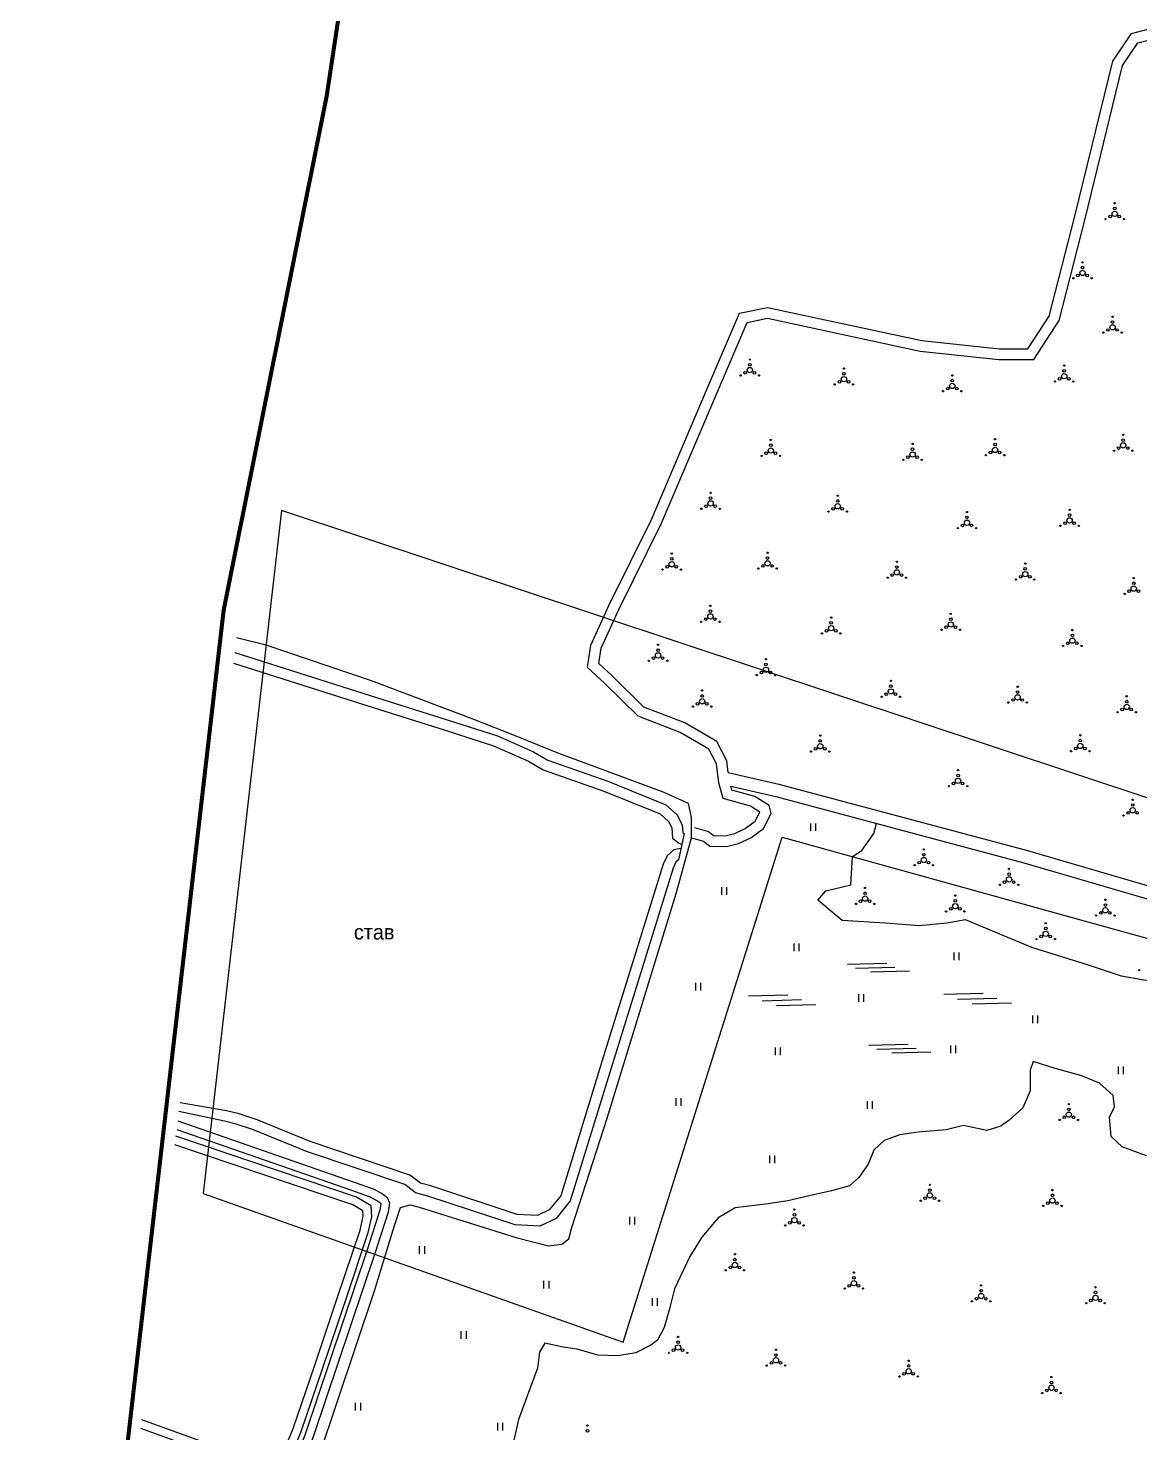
# Model space of a CAD drawing. Header units: millimetres. Extents: x 1378883 to 1389511, y 5662980 to 5673292.
# Drawn here: x 1379499 to 1380023, y 5669849 to 5670511 of the extents above; entities that cross this region are included whole.
import ezdxf

# ---------------------------------------------------------------- set-up
doc = ezdxf.new("R2010")
doc.units = ezdxf.units.MM
doc.layers.add('_5Інше', color=252, linetype='Continuous', lineweight=25)
for name, color, linetype in [('вулиці', 7, 'Continuous'), ('залізниця', 7, 'Continuous'), ('КартаСкан', 252, 'Continuous'), ('межа по генплану', 7, 'Continuous'), ('Умовні познач', 7, 'Continuous')]:
    doc.layers.add(name, color=color, linetype=linetype)
picture_1 = doc.add_image_def('image1.tif', size_in_pixel=(29607, 29619))

# ---------------------------------------------------------------- blocks, each defined once
blk = doc.blocks.new('ЧорнаПрибер')
at = {"layer": '_5Інше', "color": 160}
blk.add_lwpolyline([(44004, 27740), (43276, 27823), (43218, 27896), (42694, 28070), (42657, 27748), (42855, 27678), (42930, 27916), (43183, 27846), (43250, 27771), (43990, 27681)], dxfattribs=at)

msp = doc.modelspace()

# ---------------------------------------------------------------- linework, layer by layer
at = {"layer": 'вулиці', "color": 7}
for p, q in [((1379867.99, 5670132.68), (1379867.99, 5670136.28)), ((1379870.39, 5670132.68), (1379870.39, 5670136.28)), ((1379826.07, 5670102.66), (1379826.07, 5670106.26)), ((1379828.47, 5670102.66), (1379828.47, 5670106.26)), ((1379860.2, 5670075.98), (1379860.2, 5670079.58)), ((1379862.6, 5670075.98), (1379862.6, 5670079.58)), ((1379935.53, 5670071.74), (1379935.53, 5670075.34)), ((1379937.93, 5670071.74), (1379937.93, 5670075.34)), ((1379813.83, 5670057.45), (1379813.83, 5670061.05)), ((1379816.23, 5670057.45), (1379816.23, 5670061.05)), ((1379890.64, 5670052.1), (1379890.64, 5670055.7)), ((1379893.04, 5670052.1), (1379893.04, 5670055.7)), ((1379972.63, 5670042.09), (1379972.63, 5670045.69)), ((1379975.03, 5670042.09), (1379975.03, 5670045.69)), ((1379851.3, 5670027.06), (1379851.3, 5670030.66)), ((1379853.7, 5670027.06), (1379853.7, 5670030.66)), ((1379934.05, 5670028.01), (1379934.05, 5670031.61)), ((1379936.45, 5670028.01), (1379936.45, 5670031.61)), ((1380013.07, 5670018), (1380013.07, 5670021.6)), ((1380015.47, 5670018), (1380015.47, 5670021.6)), ((1379804.58, 5670003.18), (1379804.58, 5670006.78)), ((1379806.98, 5670003.18), (1379806.98, 5670006.78)), ((1379894.73, 5670001.7), (1379894.73, 5670005.3)), ((1379897.13, 5670001.7), (1379897.13, 5670005.3)), ((1379848.72, 5669976.13), (1379848.72, 5669979.73)), ((1379851.12, 5669976.13), (1379851.12, 5669979.73)), ((1379782.69, 5669947.22), (1379782.69, 5669950.82)), ((1379785.09, 5669947.22), (1379785.09, 5669950.82)), ((1379683.6, 5669933.33), (1379683.6, 5669936.93)), ((1379686, 5669933.33), (1379686, 5669936.93)), ((1379742.22, 5669917.03), (1379742.22, 5669920.63)), ((1379744.62, 5669917.03), (1379744.62, 5669920.63)), ((1379793.41, 5669908.87), (1379793.41, 5669912.47)), ((1379795.81, 5669908.87), (1379795.81, 5669912.47)), ((1379703.26, 5669893.31), (1379703.26, 5669896.91)), ((1379705.66, 5669893.31), (1379705.66, 5669896.91)), ((1379653.47, 5669859.49), (1379653.47, 5669863.09)), ((1379655.87, 5669859.49), (1379655.87, 5669863.09)), ((1379720.41, 5669850.16), (1379720.41, 5669853.76)), ((1379722.81, 5669850.16), (1379722.81, 5669853.76))]:
    msp.add_line(p, q, dxfattribs=at)
at = {"layer": 'вулиці', "color": 7, "lineweight": -2}
for points in [[(1379813.21, 5670134.27), (1379819.84, 5670132.38), (1379822.17, 5670130.48), (1379827.66, 5670130.36), (1379832.27, 5670131.51), (1379837.11, 5670133.78), (1379841.85, 5670137.26), (1379844.04, 5670141.53), (1379839.6, 5670144.33), (1379826.63, 5670147.94), (1379824.66, 5670155.37), (1379823.6, 5670164.29), (1379819.95, 5670171.23), (1379806.39, 5670179.12), (1379786.57, 5670186.8), (1379770.75, 5670202.38), (1379762.75, 5670209.78), (1379764.36, 5670220.24), (1379773.04, 5670239.23), (1379793.05, 5670279.88), (1379819.36, 5670341.61), (1379834.36, 5670376.73), (1379847.54, 5670379.47), (1379920.36, 5670363.83), (1379956.97, 5670359.89), (1379970.37, 5670359.89), (1379980.42, 5670375.35), (1379992.47, 5670422.44), (1380010.35, 5670495.47), (1380019.11, 5670508.6), (1380028.61, 5670511.05)], [(1379829.11, 5670160.26), (1379828.45, 5670165.8), (1379823.71, 5670174.83), (1379808.56, 5670183.64), (1379789.34, 5670191.09), (1379774.2, 5670206), (1379768.09, 5670211.65), (1379769.2, 5670218.79), (1379777.56, 5670237.08), (1379797.6, 5670277.8), (1379823.96, 5670339.65), (1379837.94, 5670372.37), (1379847.52, 5670374.36), (1379919.56, 5670358.88), (1379956.7, 5670354.89), (1379973.08, 5670354.89), (1379985.06, 5670373.31), (1379997.32, 5670421.23), (1380015, 5670493.43), (1380022.21, 5670504.24), (1380028.33, 5670505.81), (1380214.6, 5670436.02)], [(1379627.31, 5669811.49), (1379662.33, 5669915.87), (1379671.82, 5669946.81), (1379674.68, 5669955.22), (1379679.16, 5669956.47), (1379683.46, 5669955.4), (1379729.65, 5669940.91), (1379744.34, 5669937.15), (1379750.6, 5669937.87), (1379754, 5669940.37), (1379755.44, 5669945.74), (1379771.95, 5669997.39), (1379804.56, 5670103.23), (1379811.83, 5670129.46), (1379811.83, 5670139.09), (1379810.38, 5670145.62), (1379798.93, 5670150.88), (1379748.51, 5670169.46), (1379729.98, 5670177.09), (1379708.36, 5670185.62), (1379660.99, 5670203.48), (1379611.22, 5670220.28), (1379597.35, 5670223.65)], [(1379829.11, 5670160.26), (1379852.95, 5670154.76), (1379970.12, 5670123.52), (1380107.21, 5670083.47), (1380124.1, 5670077), (1380135.56, 5670067.43), (1380166, 5670033), (1380190.76, 5670006.88), (1380216.9, 5669999.49), (1380339.65, 5669986.96), (1380478.82, 5669970.77), (1380683.58, 5669946.17), (1380733.11, 5669939.84)], [(1379811.83, 5670129.46), (1379817.48, 5670127.85), (1379820.35, 5670125.52), (1379828.22, 5670125.35), (1379833.95, 5670126.78), (1379839.68, 5670129.46), (1379845.76, 5670133.93), (1379849.34, 5670140.9), (1379848.45, 5670144.66), (1379841.65, 5670148.95), (1379830.73, 5670151.99), (1379830.24, 5670153.84)], [(1379830.24, 5670153.84), (1379851.5, 5670148.93), (1379968.5, 5670117.74), (1380105.29, 5670077.78), (1380121.02, 5670071.76), (1380131.37, 5670063.11), (1380161.58, 5670028.95), (1380187.54, 5670001.56), (1380215.77, 5669993.57), (1380339, 5669980.99), (1380478.12, 5669964.81), (1380682.85, 5669940.21), (1380732.43, 5669933.87)], [(1380184.7, 5670004.56), (1380180.25, 5670009.25), (1380145.24, 5670017.54), (1380124.86, 5670032.21), (1380099.1, 5670044.92), (1380074.94, 5670050.95), (1380051.4, 5670059.53), (1380035.5, 5670060.48), (1380014.52, 5670064.29), (1379998.94, 5670069.38), (1379972.14, 5670077.81), (1379940.98, 5670090.83), (1379932.07, 5670089.24), (1379919.03, 5670087.97), (1379903.13, 5670089.24), (1379882.78, 5670090.51), (1379871.33, 5670100.04), (1379875.15, 5670104.49), (1379886.92, 5670107.35), (1379887.68, 5670120.59), (1379892, 5670123.55), (1379897.73, 5670131.49), (1379899, 5670136.27)], [(1380026.24, 5669979.54), (1380014.73, 5669983.77), (1380009.56, 5669988.7), (1380008.85, 5669997.74), (1380011.09, 5670002.67), (1380010.5, 5670007.95), (1380004.02, 5670013.76), (1379995.33, 5670017.4), (1379983.22, 5670020.81), (1379972.88, 5670023.98), (1379971.35, 5670019.87), (1379971.47, 5670010.24), (1379967.94, 5670002.14), (1379961.36, 5669996.16), (1379957.6, 5669993.57), (1379950.96, 5669991.51), (1379940.04, 5669993.81), (1379931.81, 5669991.9), (1379918.68, 5669990.75), (1379909.97, 5669989.5), (1379902.66, 5669986.79), (1379897.78, 5669982.2), (1379895, 5669975.69), (1379890.59, 5669969.38), (1379886.19, 5669965.36), (1379877.83, 5669963.1), (1379867.29, 5669960.71), (1379857.14, 5669958.32), (1379847.85, 5669956.98), (1379832.39, 5669955.06), (1379824.34, 5669950.27), (1379816.68, 5669941.19), (1379811.03, 5669932.19), (1379803.74, 5669916.9), (1379801.44, 5669907.43), (1379798.85, 5669898.63), (1379795.79, 5669892.69), (1379792.63, 5669890.4), (1379785.51, 5669886.71), (1379777.08, 5669885.28), (1379767.7, 5669885.66), (1379757.83, 5669888.43), (1379751.22, 5669889.39), (1379742.61, 5669891.3), (1379740.12, 5669887.09), (1379739.16, 5669879.54), (1379730.3, 5669855.23), (1379726.11, 5669837.16)]]:
    msp.add_lwpolyline(points, dxfattribs=at)
at = {"layer": 'вулиці', "color": 7}
for points in [[(1379596.52, 5670216.79), (1379660.28, 5670196.6), (1379696.66, 5670185.06), (1379720.29, 5670177.48), (1379737.25, 5670170.06), (1379744.01, 5670166.11), (1379772.26, 5670156.14), (1379799.6, 5670145.01), (1379804.94, 5670140.33), (1379807.35, 5670135.5), (1379807.64, 5670131.92), (1379808.28, 5670131.43), (1379808.28, 5670131.43), (1379805.69, 5670119.06), (1379805.69, 5670119.06), (1379804.43, 5670117.91), (1379803.12, 5670115.2), (1379774.48, 5670022.95), (1379754.63, 5669958.38), (1379747.94, 5669950.1), (1379740.21, 5669946.37), (1379728.61, 5669946.97), (1379687.48, 5669960.61), (1379681.73, 5669962.09), (1379676.66, 5669966.01), (1379630.35, 5669981.64), (1379605.38, 5669991.83), (1379597.18, 5669994.56), (1379591.65, 5669995.87), (1379570.18, 5670000.45)], [(1379595.9, 5670211.74), (1379658.77, 5670191.84), (1379695.14, 5670180.3), (1379718.52, 5670172.8), (1379734.98, 5670165.59), (1379741.9, 5670161.55), (1379770.48, 5670151.46), (1379796.94, 5670140.69), (1379800.9, 5670137.22), (1379802.45, 5670134.13), (1379802.83, 5670129.3), (1379805.62, 5670127.17), (1379807.22, 5670126.37), (1379806.81, 5670124.42), (1379803.46, 5670123.79), (1379800.35, 5670120.96), (1379798.46, 5670117.04), (1379769.7, 5670024.43), (1379750.13, 5669960.77), (1379744.76, 5669954.11), (1379739.19, 5669951.43), (1379729.54, 5669951.93), (1379688.9, 5669965.41), (1379683.98, 5669966.67), (1379679.06, 5669970.48), (1379632.09, 5669986.33), (1379607.12, 5669996.52), (1379598.55, 5669999.38), (1379592.52, 5670000.8), (1379570.69, 5670004.6)], [(1379569.64, 5669996.01), (1379653.26, 5669966.99), (1379661.75, 5669963.95), (1379665.97, 5669961.81), (1379668.38, 5669959.93), (1379669.45, 5669957.39), (1379668.78, 5669953.03), (1379662.65, 5669934.06), (1379633.66, 5669847.6), (1379612.7, 5669789.68), (1379584.65, 5669712.83), (1379557.43, 5669643.7), (1379512.75, 5669528.74)], [(1379569.14, 5669991.95), (1379651.93, 5669963.22), (1379660.16, 5669960.27), (1379663.82, 5669958.41), (1379665.1, 5669957.41), (1379665.33, 5669956.88), (1379664.88, 5669953.96), (1379658.85, 5669935.31), (1379629.88, 5669848.92), (1379608.94, 5669791.04), (1379580.91, 5669714.25), (1379553.7, 5669645.15), (1379514.71, 5669544.82)], [(1379552.01, 5669851.24), (1379591.51, 5669836.93), (1379600.02, 5669833.7), (1379607.13, 5669829.68), (1379612.85, 5669827.88), (1379616.24, 5669828.03), (1379619.1, 5669829.61), (1379621.39, 5669834.14), (1379627.8, 5669849.69), (1379637.79, 5669879.16), (1379648.77, 5669911.7), (1379659.4, 5669943.42), (1379661.07, 5669950.85), (1379660.7, 5669956.06), (1379653.82, 5669960.15), (1379568.77, 5669988.88)], [(1379552.51, 5669855.31), (1379592.9, 5669840.68), (1379601.72, 5669837.33), (1379608.73, 5669833.37), (1379613.38, 5669831.9), (1379615.13, 5669831.98), (1379616.09, 5669832.51), (1379617.75, 5669835.8), (1379624.05, 5669851.1), (1379634, 5669880.44), (1379644.98, 5669912.97), (1379655.54, 5669944.49), (1379657.04, 5669951.16), (1379656.86, 5669953.69), (1379652.14, 5669956.5), (1379568.28, 5669984.83)]]:
    msp.add_lwpolyline(points, dxfattribs=at)
for centre, radius in [((1380011.25, 5670426.05), 0.625), ((1380011.25, 5670428.55), 0.312), ((1380006.92, 5670421.05), 0.312), ((1380009.09, 5670422.3), 0.625), ((1380011.25, 5670423.55), 1.25), ((1380013.42, 5670422.3), 0.625), ((1380015.58, 5670421.05), 0.312), ((1379996.09, 5670400.71), 0.312), ((1379991.76, 5670393.21), 0.312), ((1379993.92, 5670394.46), 0.625), ((1379996.09, 5670395.71), 1.25), ((1379996.09, 5670398.21), 0.625), ((1379998.26, 5670394.46), 0.625), ((1380000.42, 5670393.21), 0.312), ((1380010.26, 5670372.57), 0.625), ((1380010.26, 5670375.07), 0.312), ((1380005.93, 5670367.57), 0.312), ((1380008.09, 5670368.82), 0.625), ((1380010.26, 5670370.07), 1.25), ((1380012.42, 5670368.82), 0.625), ((1380014.59, 5670367.57), 0.312), ((1379839.26, 5670352.42), 0.625), ((1379839.26, 5670354.92), 0.312), ((1379834.93, 5670347.42), 0.312), ((1379837.09, 5670348.67), 0.625), ((1379839.26, 5670349.92), 1.25), ((1379841.42, 5670348.67), 0.625), ((1379843.59, 5670347.42), 0.312), ((1379883.63, 5670345.65), 1.25), ((1379883.63, 5670348.15), 0.625), ((1379883.63, 5670350.65), 0.312), ((1379934.69, 5670347.44), 0.312), ((1379985.3, 5670345.78), 0.625), ((1379987.47, 5670347.03), 1.25), ((1379987.47, 5670349.53), 0.625), ((1379987.47, 5670352.03), 0.312), ((1379989.63, 5670345.78), 0.625), ((1379879.3, 5670343.15), 0.312), ((1379881.47, 5670344.4), 0.625), ((1379885.8, 5670344.4), 0.625), ((1379887.96, 5670343.15), 0.312), ((1379930.36, 5670339.94), 0.312), ((1379932.53, 5670341.19), 0.625), ((1379934.69, 5670342.44), 1.25), ((1379934.69, 5670344.94), 0.625), ((1379936.86, 5670341.19), 0.625), ((1379939.02, 5670339.94), 0.312), ((1379983.14, 5670344.53), 0.312), ((1379991.8, 5670344.53), 0.312), ((1380015.26, 5670319.44), 0.312), ((1379849.15, 5670312), 1.25), ((1379849.15, 5670314.5), 0.625), ((1379849.15, 5670317), 0.312), ((1379915.98, 5670312.63), 0.625), ((1379915.98, 5670315.13), 0.312), ((1379954.85, 5670312.3), 1.25), ((1379954.85, 5670314.8), 0.625), ((1379954.85, 5670317.3), 0.312), ((1380013.1, 5670313.19), 0.625), ((1380015.26, 5670314.44), 1.25), ((1380015.26, 5670316.94), 0.625), ((1380017.43, 5670313.19), 0.625), ((1379844.82, 5670309.5), 0.312), ((1379846.98, 5670310.75), 0.625), ((1379851.31, 5670310.75), 0.625), ((1379853.48, 5670309.5), 0.312), ((1379911.65, 5670307.63), 0.312), ((1379913.81, 5670308.88), 0.625), ((1379915.98, 5670310.13), 1.25), ((1379918.14, 5670308.88), 0.625), ((1379920.31, 5670307.63), 0.312), ((1379950.52, 5670309.8), 0.312), ((1379952.68, 5670311.05), 0.625), ((1379957.01, 5670311.05), 0.625), ((1379959.18, 5670309.8), 0.312), ((1380010.93, 5670311.94), 0.312), ((1380019.59, 5670311.94), 0.312), ((1379818.63, 5670285.82), 0.625), ((1379820.8, 5670287.07), 1.25), ((1379820.8, 5670289.57), 0.625), ((1379820.8, 5670292.07), 0.312), ((1379822.96, 5670285.82), 0.625), ((1379880.68, 5670285.73), 1.25), ((1379880.68, 5670288.23), 0.625), ((1379880.68, 5670290.73), 0.312), ((1379816.47, 5670284.57), 0.312), ((1379825.13, 5670284.57), 0.312), ((1379876.35, 5670283.23), 0.312), ((1379878.51, 5670284.48), 0.625), ((1379882.84, 5670284.48), 0.625), ((1379885.01, 5670283.23), 0.312), ((1379941.63, 5670280.49), 0.625), ((1379941.63, 5670282.99), 0.312), ((1379990.01, 5670279.06), 1.25), ((1379990.01, 5670281.56), 0.625), ((1379990.01, 5670284.06), 0.312), ((1379937.3, 5670275.49), 0.312), ((1379939.46, 5670276.74), 0.625), ((1379941.63, 5670277.99), 1.25), ((1379943.79, 5670276.74), 0.625), ((1379945.96, 5670275.49), 0.312), ((1379985.68, 5670276.56), 0.312), ((1379987.85, 5670277.81), 0.625), ((1379992.18, 5670277.81), 0.625), ((1379994.34, 5670276.56), 0.312), ((1379802.44, 5670260.91), 0.625), ((1379802.44, 5670263.41), 0.312), ((1379847.62, 5670258.84), 1.25), ((1379847.62, 5670261.34), 0.625), ((1379847.62, 5670263.84), 0.312), ((1379908.57, 5670259.58), 0.312), ((1379798.11, 5670255.91), 0.312), ((1379800.28, 5670257.16), 0.625), ((1379802.44, 5670258.41), 1.25), ((1379804.61, 5670257.16), 0.625), ((1379806.77, 5670255.91), 0.312), ((1379843.29, 5670256.34), 0.312), ((1379845.46, 5670257.59), 0.625), ((1379849.79, 5670257.59), 0.625), ((1379851.95, 5670256.34), 0.312), ((1379906.41, 5670253.33), 0.625), ((1379908.57, 5670254.58), 1.25), ((1379908.57, 5670257.08), 0.625), ((1379910.74, 5670253.33), 0.625), ((1379969.09, 5670253.73), 1.25), ((1379969.09, 5670256.23), 0.625), ((1379969.09, 5670258.73), 0.312), ((1379904.24, 5670252.08), 0.312), ((1379912.9, 5670252.08), 0.312), ((1379964.76, 5670251.23), 0.312), ((1379966.93, 5670252.48), 0.625), ((1379971.26, 5670252.48), 0.625), ((1379973.42, 5670251.23), 0.312), ((1380020.24, 5670246.92), 1.25), ((1380020.24, 5670249.42), 0.625), ((1380020.24, 5670251.92), 0.312), ((1380015.91, 5670244.42), 0.312), ((1380018.07, 5670245.67), 0.625), ((1380022.4, 5670245.67), 0.625), ((1379820.66, 5670233.84), 1.25), ((1379820.66, 5670236.34), 0.625), ((1379820.66, 5670238.84), 0.312), ((1379877.63, 5670233.29), 0.312), ((1379933.99, 5670235.02), 0.312), ((1379816.33, 5670231.34), 0.312), ((1379818.49, 5670232.59), 0.625), ((1379822.82, 5670232.59), 0.625), ((1379824.99, 5670231.34), 0.312), ((1379875.46, 5670227.04), 0.625), ((1379877.63, 5670228.29), 1.25), ((1379877.63, 5670230.79), 0.625), ((1379879.79, 5670227.04), 0.625), ((1379929.66, 5670227.52), 0.312), ((1379931.82, 5670228.77), 0.625), ((1379933.99, 5670230.02), 1.25), ((1379933.99, 5670232.52), 0.625), ((1379936.15, 5670228.77), 0.625), ((1379938.32, 5670227.52), 0.312), ((1379991.3, 5670227.39), 0.312), ((1379795.99, 5670220.45), 0.312), ((1379873.3, 5670225.79), 0.312), ((1379881.96, 5670225.79), 0.312), ((1379986.97, 5670219.89), 0.312), ((1379989.14, 5670221.14), 0.625), ((1379991.3, 5670222.39), 1.25), ((1379991.3, 5670224.89), 0.625), ((1379993.47, 5670221.14), 0.625), ((1379995.63, 5670219.89), 0.312), ((1379793.83, 5670214.2), 0.625), ((1379795.99, 5670215.45), 1.25), ((1379795.99, 5670217.95), 0.625), ((1379798.16, 5670214.2), 0.625), ((1379846.87, 5670213.65), 0.312), ((1379791.66, 5670212.95), 0.312), ((1379800.32, 5670212.95), 0.312), ((1379844.7, 5670207.4), 0.625), ((1379846.87, 5670208.65), 1.25), ((1379846.87, 5670211.15), 0.625), ((1379849.03, 5670207.4), 0.625), ((1379842.54, 5670206.15), 0.312), ((1379851.2, 5670206.15), 0.312), ((1379905.76, 5670200.95), 0.625), ((1379905.76, 5670203.45), 0.312), ((1379965.51, 5670200.67), 0.312), ((1379816.78, 5670193.83), 1.25), ((1379816.78, 5670196.33), 0.625), ((1379816.78, 5670198.83), 0.312), ((1379901.43, 5670195.95), 0.312), ((1379903.6, 5670197.2), 0.625), ((1379905.76, 5670198.45), 1.25), ((1379907.93, 5670197.2), 0.625), ((1379910.09, 5670195.95), 0.312), ((1379963.35, 5670194.42), 0.625), ((1379965.51, 5670195.67), 1.25), ((1379965.51, 5670198.17), 0.625), ((1379967.68, 5670194.42), 0.625), ((1380016.92, 5670193.66), 0.625), ((1380016.92, 5670196.16), 0.312), ((1379812.45, 5670191.33), 0.312), ((1379814.62, 5670192.58), 0.625), ((1379818.95, 5670192.58), 0.625), ((1379821.11, 5670191.33), 0.312), ((1379961.18, 5670193.17), 0.312), ((1379969.84, 5670193.17), 0.312), ((1380012.59, 5670188.66), 0.312), ((1380014.76, 5670189.91), 0.625), ((1380016.92, 5670191.16), 1.25), ((1380019.09, 5670189.91), 0.625), ((1380021.25, 5670188.66), 0.312), ((1379872.45, 5670172.62), 1.25), ((1379872.45, 5670175.12), 0.625), ((1379872.45, 5670177.62), 0.312), ((1379995.04, 5670172.77), 1.25), ((1379995.04, 5670175.27), 0.625), ((1379995.04, 5670177.77), 0.312), ((1379868.12, 5670170.12), 0.312), ((1379870.28, 5670171.37), 0.625), ((1379874.62, 5670171.37), 0.625), ((1379876.78, 5670170.12), 0.312), ((1379990.71, 5670170.27), 0.312), ((1379992.87, 5670171.52), 0.625), ((1379997.2, 5670171.52), 0.625), ((1379999.37, 5670170.27), 0.312), ((1379937.41, 5670161.31), 0.312), ((1379933.08, 5670153.81), 0.312), ((1379935.24, 5670155.06), 0.625), ((1379937.41, 5670156.31), 1.25), ((1379937.41, 5670158.81), 0.625), ((1379939.57, 5670155.06), 0.625), ((1379941.74, 5670153.81), 0.312), ((1380019.73, 5670147.43), 0.312), ((1380017.57, 5670141.18), 0.625), ((1380019.73, 5670142.43), 1.25), ((1380019.73, 5670144.93), 0.625), ((1380021.9, 5670141.18), 0.625), ((1380015.4, 5670139.93), 0.312), ((1379921.28, 5670121.5), 0.625), ((1379921.28, 5670124), 0.312), ((1379916.95, 5670116.5), 0.312), ((1379919.11, 5670117.75), 0.625), ((1379921.28, 5670119), 1.25), ((1379923.44, 5670117.75), 0.625), ((1379925.61, 5670116.5), 0.312), ((1379961.46, 5670114.85), 0.312), ((1379957.13, 5670107.35), 0.312), ((1379959.3, 5670108.6), 0.625), ((1379961.46, 5670109.85), 1.25), ((1379961.46, 5670112.35), 0.625), ((1379963.63, 5670108.6), 0.625), ((1379965.79, 5670107.35), 0.312), ((1379893.58, 5670100.82), 1.25), ((1379893.58, 5670103.32), 0.625), ((1379893.58, 5670105.82), 0.312), ((1379936.11, 5670102.25), 0.312), ((1379889.25, 5670098.32), 0.312), ((1379891.41, 5670099.57), 0.625), ((1379895.74, 5670099.57), 0.625), ((1379897.91, 5670098.32), 0.312), ((1379931.78, 5670094.75), 0.312), ((1379933.94, 5670096), 0.625), ((1379936.11, 5670097.25), 1.25), ((1379936.11, 5670099.75), 0.625), ((1379938.27, 5670096), 0.625), ((1379940.44, 5670094.75), 0.312), ((1380004.69, 5670094.04), 0.625), ((1380006.85, 5670095.29), 1.25), ((1380006.85, 5670097.79), 0.625), ((1380006.85, 5670100.29), 0.312), ((1380009.02, 5670094.04), 0.625), ((1379978.74, 5670089.22), 0.312), ((1380002.52, 5670092.79), 0.312), ((1380011.18, 5670092.79), 0.312), ((1379974.41, 5670081.72), 0.312), ((1379976.57, 5670082.97), 0.625), ((1379978.74, 5670084.22), 1.25), ((1379978.74, 5670086.72), 0.625), ((1379980.9, 5670082.97), 0.625), ((1379983.07, 5670081.72), 0.312), ((1380022.78, 5670067.12), 0.312), ((1379989.65, 5670001.47), 0.625), ((1379989.65, 5670003.97), 0.312), ((1379985.32, 5669996.47), 0.312), ((1379987.49, 5669997.72), 0.625), ((1379989.65, 5669998.97), 1.25), ((1379991.82, 5669997.72), 0.625), ((1379993.98, 5669996.47), 0.312), ((1379924.13, 5669960.9), 1.25), ((1379924.13, 5669963.4), 0.625), ((1379924.13, 5669965.9), 0.312), ((1379981.89, 5669963.46), 0.312), ((1379919.8, 5669958.4), 0.312), ((1379921.96, 5669959.65), 0.625), ((1379926.29, 5669959.65), 0.625), ((1379928.46, 5669958.4), 0.312), ((1379977.56, 5669955.96), 0.312), ((1379979.72, 5669957.21), 0.625), ((1379981.89, 5669958.46), 1.25), ((1379981.89, 5669960.96), 0.625), ((1379984.05, 5669957.21), 0.625), ((1379986.22, 5669955.96), 0.312), ((1379858.12, 5669948.01), 0.625), ((1379860.28, 5669949.26), 1.25), ((1379860.28, 5669951.76), 0.625), ((1379860.28, 5669954.26), 0.312), ((1379862.45, 5669948.01), 0.625), ((1379855.95, 5669946.76), 0.312), ((1379864.61, 5669946.76), 0.312), ((1379832.24, 5669928.15), 1.25), ((1379832.24, 5669930.65), 0.625), ((1379832.24, 5669933.15), 0.312), ((1379827.91, 5669925.65), 0.312), ((1379830.08, 5669926.9), 0.625), ((1379834.41, 5669926.9), 0.625), ((1379836.57, 5669925.65), 0.312), ((1379888.32, 5669922.03), 0.625), ((1379888.32, 5669924.53), 0.312), ((1379883.99, 5669917.03), 0.312), ((1379886.16, 5669918.28), 0.625), ((1379888.32, 5669919.53), 1.25), ((1379890.49, 5669918.28), 0.625), ((1379892.65, 5669917.03), 0.312), ((1379948.29, 5669915.99), 0.625), ((1379948.29, 5669918.49), 0.312), ((1380002.21, 5669915.13), 0.625), ((1380002.21, 5669917.63), 0.312), ((1379943.96, 5669910.99), 0.312), ((1379946.12, 5669912.24), 0.625), ((1379948.29, 5669913.49), 1.25), ((1379950.45, 5669912.24), 0.625), ((1379952.62, 5669910.99), 0.312), ((1379997.88, 5669910.13), 0.312), ((1380000.05, 5669911.38), 0.625), ((1380002.21, 5669912.63), 1.25), ((1380004.38, 5669911.38), 0.625), ((1380006.54, 5669910.13), 0.312), ((1379805.43, 5669889.23), 1.25), ((1379805.43, 5669891.73), 0.625), ((1379805.43, 5669894.23), 0.312), ((1379801.1, 5669886.73), 0.312), ((1379803.27, 5669887.98), 0.625), ((1379807.6, 5669887.98), 0.625), ((1379809.76, 5669886.73), 0.312), ((1379849.43, 5669881.94), 0.625), ((1379851.59, 5669883.19), 1.25), ((1379851.59, 5669885.69), 0.625), ((1379851.59, 5669888.19), 0.312), ((1379853.76, 5669881.94), 0.625), ((1379914.14, 5669883.02), 0.312), ((1379847.26, 5669880.69), 0.312), ((1379855.92, 5669880.69), 0.312), ((1379909.81, 5669875.52), 0.312), ((1379911.98, 5669876.77), 0.625), ((1379914.14, 5669878.02), 1.25), ((1379914.14, 5669880.52), 0.625), ((1379916.31, 5669876.77), 0.625), ((1379918.47, 5669875.52), 0.312), ((1379979.28, 5669869.02), 0.625), ((1379981.44, 5669870.27), 1.25), ((1379981.44, 5669872.77), 0.625), ((1379981.44, 5669875.27), 0.312), ((1379983.61, 5669869.02), 0.625), ((1379977.11, 5669867.77), 0.312), ((1379985.77, 5669867.77), 0.312), ((1379762.73, 5669849.93), 0.625), ((1379762.73, 5669852.43), 0.312)]:
    msp.add_circle(centre, radius, dxfattribs=at)
at = {"layer": 'межа по генплану', "color": 5, "lineweight": 70}
msp.add_lwpolyline([(1380734.72, 5669513.59), (1380628.27, 5669556.25), (1380536.48, 5669570.57), (1380431.49, 5669569.29), (1380313.63, 5669551.75), (1380223.07, 5669517.52), (1380140.92, 5669474.31), (1379693.27, 5669211.77), (1379499.15, 5669437.69), (1379591.34, 5670236.71), (1379639.83, 5670479.03), (1379738.56, 5671134.11), (1379773.91, 5671448.23)], dxfattribs=at)
msp.add_lwpolyline([(1380734.72, 5669513.59), (1380628.27, 5669556.25), (1380536.48, 5669570.57), (1380431.49, 5669569.29), (1380313.63, 5669551.75), (1380223.07, 5669517.52), (1380140.92, 5669474.31), (1379693.27, 5669211.77), (1379499.15, 5669437.69), (1379591.34, 5670236.71), (1379639.83, 5670479.03), (1379738.56, 5671134.11), (1379773.91, 5671448.23)], dxfattribs=at)
at = {"layer": 'межа по генплану', "color": 3, "lineweight": 70}
msp.add_lwpolyline([(1380734.72, 5669513.59), (1380628.27, 5669556.25), (1380536.48, 5669570.57), (1380431.49, 5669569.29), (1380313.63, 5669551.75), (1380223.07, 5669517.52), (1380140.92, 5669474.31), (1379693.27, 5669211.77), (1379499.15, 5669437.69), (1379591.34, 5670236.71), (1379639.83, 5670479.03), (1379738.56, 5671134.11), (1379773.91, 5671448.23)], dxfattribs=at)
msp.add_lwpolyline([(1380734.72, 5669513.59), (1380628.27, 5669556.25), (1380536.48, 5669570.57), (1380431.49, 5669569.29), (1380313.63, 5669551.75), (1380223.07, 5669517.52), (1380140.92, 5669474.31), (1379693.27, 5669211.77), (1379499.15, 5669437.69), (1379591.34, 5670236.71), (1379639.83, 5670479.03), (1379738.56, 5671134.11), (1379773.91, 5671448.23)], dxfattribs=at)
at = {"layer": 'межа по генплану', "color": 2, "lineweight": 70}
msp.add_lwpolyline([(1380734.72, 5669513.59), (1380628.27, 5669556.25), (1380536.48, 5669570.57), (1380431.49, 5669569.29), (1380313.63, 5669551.75), (1380223.07, 5669517.52), (1380140.92, 5669474.31), (1379693.27, 5669211.77), (1379499.15, 5669437.69), (1379591.34, 5670236.71), (1379639.83, 5670479.03), (1379738.56, 5671134.11), (1379773.91, 5671448.23)], dxfattribs=at)
at = {"layer": 'Умовні познач', "color": 0, "lineweight": 25}
for p, q in [((1379885.36, 5670069.86), (1379903.87, 5670070.37)), ((1379889.09, 5670068.03), (1379907.6, 5670068.55)), ((1379896.08, 5670066.22), (1379914.59, 5670066.73)), ((1379838.62, 5670054.95), (1379857.12, 5670055.46)), ((1379930.78, 5670055.7), (1379949.28, 5670056.21)), ((1379845.06, 5670052.68), (1379863.57, 5670053.19)), ((1379851.89, 5670050.4), (1379870.39, 5670050.92)), ((1379937.23, 5670053.43), (1379955.73, 5670053.94)), ((1379944.06, 5670051.15), (1379962.56, 5670051.67)), ((1379895.41, 5670031.7), (1379913.91, 5670032.22)), ((1379899.14, 5670029.88), (1379917.64, 5670030.39)), ((1379906.13, 5670028.06), (1379924.63, 5670028.57))]:
    msp.add_line(p, q, dxfattribs=at)

# ---------------------------------------------------------------- block references
at = {"layer": 'залізниця'}
msp.add_blockref('ЧорнаПрибер', (1336924.52, 5642213.76), dxfattribs=at)

# ---------------------------------------------------------------- texts
at = {"layer": 'вулиці', "color": 7}
msp.add_text('став', height=7, dxfattribs=at).set_placement((1379652.62, 5670081.54))

# ---------------------------------------------------------------- pictures from other files: only their frames are drawn
at = {"layer": 'КартаСкан'}
image = msp.add_image(picture_1, insert=(1378952.03, 5663192.31), size_in_units=(10026.9, 10030.97), rotation=0.395435, dxfattribs=at)
image.dxf.flags = 15

doc.saveas('drawing.dxf')
